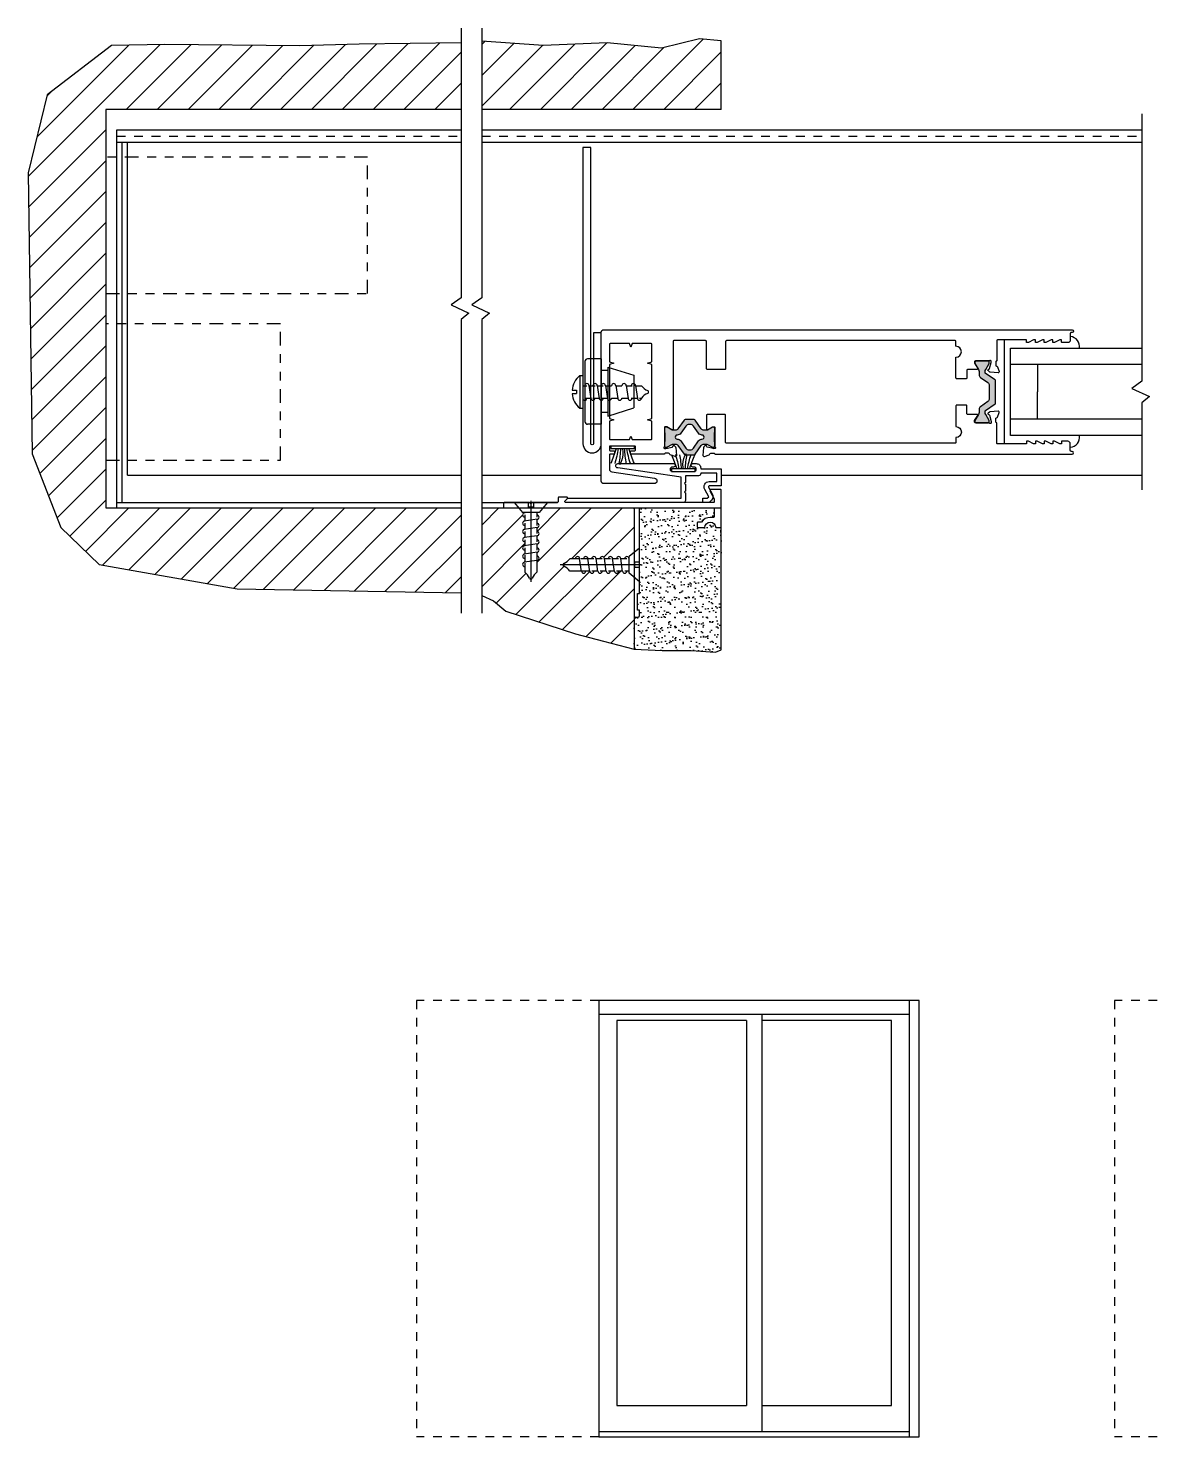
# Model space of a CAD drawing. Extents: x -9.6 to 40.2, y -9.9 to 28.
# Drawn here: x -7.98 to 4.9, y -9.89 to 6.25 of the extents above; entities that cross this region are included whole.
import ezdxf

# ---------------------------------------------------------------- set-up
doc = ezdxf.new("R2010")
doc.units = 0
doc.header["$LTSCALE"] = 0.25
doc.header["$MEASUREMENT"] = 0
doc.linetypes.add('HIDDEN', pattern=[0.375, 0.25, -0.125])
doc.linetypes.add('PHANTOM2', pattern=[1.25, 0.625, -0.125, 0.125, -0.125, 0.125, -0.125])
doc.layers.get('0').update_dxf_attribs({"linetype": 'CONTINUOUS'})
for name, color, linetype in [('ALUM-RED', 1, 'CONTINUOUS'), ('FRAME', 1, 'CONTINUOUS'), ('GLASS-VINYL', 7, 'CONTINUOUS'), ('I-STRUT', 7, 'CONTINUOUS'), ('MISC', 7, 'CONTINUOUS'), ('POCKET-CLOSER', 1, 'CONTINUOUS'), ('SEAL', 7, 'CONTINUOUS'), ('SILL-PAN', 7, 'CONTINUOUS'), ('VENT', 5, 'CONTINUOUS')]:
    doc.layers.add(name, color=color, linetype=linetype)
doc.styles.get("Standard").update_dxf_attribs({"font": 'simplex.shx'})

# ---------------------------------------------------------------- blocks, each defined once
blk = doc.blocks.new('A$C72B7364F')
at = {"linetype": 'Continuous'}
for p, q in [((0.0224, 0.0935), (0.0313, 0.0935)), ((0.0224, 0.0935), (0.0224, 0)), ((0.0313, 0.0935), (0.0313, 0)), ((0, 0.0517), (0.0125, 0.0517)), ((0, 0.0418), (0.0125, 0.0418)), ((0.0125, 0.0517), (0.0125, 0.0418)), ((0.0313, 0.0644), (0.0425, 0.0644)), ((0.0485, 0.0654), (0.0539, 0.028)), ((0.0487, 0.0644), (0.0661, 0.0644)), ((0.0721, 0.0654), (0.0775, 0.028)), ((0.0723, 0.0644), (0.0896, 0.0644)), ((0.0956, 0.0654), (0.1011, 0.028)), ((0.0958, 0.0644), (0.1132, 0.0644)), ((0.1253, 0.0654), (0.1307, 0.028)), ((0.1255, 0.0644), (0.1429, 0.0644)), ((0.155, 0.0654), (0.1604, 0.028)), ((0.1552, 0.0644), (0.1725, 0.0644)), ((0.1817, 0.0654), (0.1871, 0.028)), ((0.1819, 0.0644), (0.1992, 0.0644)), ((0.2188, 0.0451), (0.2188, 0.0484)), ((0.0364, 0.0291), (0.0539, 0.0291)), ((0.06, 0.0291), (0.0774, 0.0291)), ((0.0835, 0.0291), (0.101, 0.0291)), ((0.1132, 0.0291), (0.1306, 0.0291)), ((0.1429, 0.0291), (0.1603, 0.0291)), ((0.1696, 0.0291), (0.187, 0.0291)), ((0.1931, 0.0291), (0.1992, 0.0291)), ((0.0224, 0), (0.0313, 0))]:
    blk.add_line(p, q, dxfattribs=at)
for centre, radius, start, end in [((0.0599, 0.0467), 0.0599, 128.718, 175.226), ((0.0599, 0.0467), 0.0599, 184.774, 231.282), ((0.0425, 0.0644), 0.00611, 0, 180), ((0.0661, 0.0644), 0.00611, 0, 180), ((0.0896, 0.0644), 0.00611, 0, 180), ((0.1193, 0.0644), 0.00611, 0, 180), ((0.149, 0.0644), 0.00611, 0, 180), ((0.1757, 0.0644), 0.00611, 0, 180), ((0.2302, 0.0864), 0.038, 215.4362, 249.2949), ((0.2302, 0.0071), 0.038, 110.7051, 144.5638), ((0.2163, 0.0484), 0.00249, 0, 78.2349), ((0.2163, 0.0451), 0.00249, 281.7651, 0), ((0.0364, 0.0291), 0.00611, 212.4827, 0), ((0.06, 0.0291), 0.00611, 180, 0), ((0.06, 0.0291), 0.00611, 180, 0), ((0.0835, 0.0291), 0.00611, 180, 0), ((0.1071, 0.0291), 0.00611, 180, 0), ((0.1071, 0.0291), 0.00611, 180, 0), ((0.1367, 0.0291), 0.00611, 180, 0), ((0.1367, 0.0291), 0.00611, 180, 0), ((0.1664, 0.0291), 0.00611, 180, 0), ((0.1664, 0.0291), 0.00611, 180, 0), ((0.1931, 0.0291), 0.00611, 180, 0)]:
    blk.add_arc(centre, radius, start, end, dxfattribs=at)
blk = doc.blocks.new('A$C02B45EA9')
for p, q in [((0, 0.909), (0.097, 0.793)), ((0.161, 0.909), (0, 0.909)), ((0.161, 0.909), (0.161, 0.857)), ((0.224, 0.857), (0.161, 0.857)), ((0.192, 0.929), (0.192, 0)), ((0.224, 0.909), (0.224, 0.857)), ((0.385, 0.909), (0.224, 0.909)), ((0.385, 0.909), (0.288, 0.793)), ((0.288, 0.793), (0.097, 0.793))]:
    blk.add_line(p, q)
at = {"linetype": 'Continuous'}
for p, q in [((0.142, 0.793), (0.118, 0.79)), ((0.267, 0.717), (0.118, 0.695)), ((0.122, 0.793), (0.122, 0.79)), ((0.122, 0.766), (0.122, 0.696)), ((0.122, 0.671), (0.122, 0.601)), ((0.263, 0.793), (0.263, 0.741)), ((0.263, 0.716), (0.263, 0.647)), ((0.267, 0.623), (0.118, 0.601)), ((0.267, 0.528), (0.118, 0.507)), ((0.122, 0.577), (0.122, 0.507)), ((0.263, 0.622), (0.263, 0.553)), ((0.263, 0.528), (0.263, 0.458)), ((0.267, 0.434), (0.118, 0.412)), ((0.267, 0.34), (0.118, 0.318)), ((0.122, 0.483), (0.122, 0.413)), ((0.122, 0.388), (0.122, 0.319)), ((0.263, 0.433), (0.263, 0.364)), ((0.263, 0.339), (0.263, 0.237)), ((0.267, 0.246), (0.118, 0.224)), ((0.122, 0.307), (0.122, 0.237)), ((0.122, 0.213), (0.122, 0.112)), ((0.263, 0.245), (0.263, 0.112)), ((0.186, 0.034), (0.199, 0.034))]:
    blk.add_line(p, q, dxfattribs=at)
for centre, radius, start, end in [((0.122, 0.766), 0.0244, 90, 270), ((0.122, 0.766), 0.0244, 90, 270), ((0.122, 0.671), 0.0244, 90, 270), ((0.122, 0.671), 0.0244, 90, 270), ((0.263, 0.741), 0.0244, 270, 90), ((0.263, 0.647), 0.0244, 270, 90), ((0.122, 0.577), 0.0244, 90, 270), ((0.122, 0.483), 0.0244, 90, 270), ((0.122, 0.483), 0.0244, 90, 270), ((0.263, 0.553), 0.0244, 270, 90), ((0.122, 0.388), 0.0244, 90, 270), ((0.263, 0.458), 0.0244, 270, 90), ((0.263, 0.364), 0.0244, 270, 90), ((0.122, 0.294), 0.0244, 90, 270), ((0.122, 0.2), 0.0244, 90, 270), ((0.263, 0.27), 0.0244, 270, 90), ((0.034, -0.012), 0.152, 20.7051, 54.5638), ((0.186, 0.044), 0.00998, 191.7651, 270), ((0.199, 0.044), 0.00998, 270, 348.2349), ((0.351, -0.012), 0.152, 125.4362, 159.2949)]:
    blk.add_arc(centre, radius, start, end, dxfattribs=at)
blk = doc.blocks.new('A$C65D31368')
at = {"layer": 'MISC', "extrusion": (0, 0, -1), "xscale": 0.25, "yscale": 0.25, "zscale": -0.25}
blk.add_blockref('A$C02B45EA9', (-0.0962, 0), dxfattribs=at)
blk = doc.blocks.new('*U131')
for centre, radius, start, end in [((-0.32, 1.257), 1.233, 286.5073, 294.5697), ((-0.202, 1.325), 1.297, 280.3139, 287.7135), ((-0.035, 1.261), 1.239, 272.9878, 280.556), ((-0.035, -1.261), 1.239, 79.444, 87.0122), ((-0.202, -1.325), 1.297, 72.2865, 79.6861), ((-0.32, -1.257), 1.233, 65.4303, 73.4927)]:
    blk.add_arc(centre, radius, start, end)
at = {"layer": 'SEAL'}
blk.add_lwpolyline([(0, -0.135), (0, 0.135), (0.03, 0.135), (0.03, -0.135)], close=True, dxfattribs=at)
at = {"layer": 'SEAL', "const_width": 0.015}
blk.add_lwpolyline([(0.03, 0, 0.208458), (0.206, 0.034)], format="xyb", dxfattribs=at)
at = {"flags": 9}
for tag, p in [('MANUFACTURER_PART_#', (0, -0.199)), ('FLEETWOOD_PART_#', (-0.001, -0.249))]:
    blk.add_attdef(tag, p, '', height=0.0312, dxfattribs=at)
blk = doc.blocks.new('25064-18mmX6mm-I-STRUT')
at = {"layer": 'I-STRUT'}
h = blk.add_hatch(color=256, dxfattribs=at)
h.dxf.hatch_style = 1
h.paths.add_polyline_path([(-0.22, 0.353, 0.414214), (-0.236, 0.338, 0.469068), (-0.235, 0.326), (-0.189, 0.246), (-0.189, 0.199, 0.244698), (-0.172, 0.167), (-0.088, 0.108, -0.244698), (-0.071, 0.076), (-0.071, -0.077, -0.244698), (-0.088, -0.11), (-0.172, -0.169, 0.384668), (-0.192, -0.218, -0.227519), (-0.195, -0.258), (-0.235, -0.327, 0.131652), (-0.236, -0.331, 0.640011), (-0.22, -0.355), (-0.087, -0.355, 0.414214), (-0.071, -0.339, 0.469068), (-0.072, -0.327), (-0.118, -0.247), (-0.118, -0.217), (-0.005, -0.138, 0.244698), (0, -0.129), (0, -0.127), (0, 0.127, 0.244698), (-0.005, 0.137), (-0.118, 0.216), (-0.118, 0.246), (-0.072, 0.326, 0.131652), (-0.071, 0.33, 0.640011), (-0.087, 0.353)])
blk.add_lwpolyline([(0, -0.13), (0, -0.127), (0, 0.127, 0.244698), (-0.005, 0.137), (-0.113, 0.212, -0.244698), (-0.118, 0.222), (-0.118, 0.233, -0.131652), (-0.112, 0.257), (-0.072, 0.326, 0.131652), (-0.071, 0.33), (-0.071, 0.338, 0.414214), (-0.087, 0.353), (-0.22, 0.353, 0.414214), (-0.236, 0.338), (-0.236, 0.33, 0.131652), (-0.235, 0.326), (-0.195, 0.257, -0.131652), (-0.189, 0.233), (-0.189, 0.199, 0.244698), (-0.172, 0.167), (-0.088, 0.108, -0.244698), (-0.071, 0.076), (-0.071, -0.077, -0.244698), (-0.088, -0.11), (-0.172, -0.169, 0.244698), (-0.189, -0.201), (-0.189, -0.235, -0.131652), (-0.195, -0.258), (-0.235, -0.327, 0.131652), (-0.236, -0.331), (-0.236, -0.339, 0.414214), (-0.22, -0.355), (-0.087, -0.355, 0.414214), (-0.071, -0.339), (-0.071, -0.331, 0.131652), (-0.072, -0.327), (-0.112, -0.258, -0.131652), (-0.118, -0.235), (-0.118, -0.224, -0.244698), (-0.113, -0.214), (-0.005, -0.138, 0.244698), (0, -0.129)], format="xyb", dxfattribs=at)
blk = doc.blocks.new('25065-14.6mmX10.2mm-I-STRUT')
at = {"layer": 'I-STRUT'}
h = blk.add_hatch(color=256, dxfattribs=at)
h.dxf.hatch_style = 1
h.paths.add_polyline_path([(-0.221, 0.196, 0.242889), (-0.231, 0.201), (-0.283, 0.201), (-0.336, 0.201, 0.242889), (-0.346, 0.196), (-0.417, 0.095, -0.242889), (-0.449, 0.079), (-0.48, 0.079), (-0.538, 0.112, 0.131652), (-0.544, 0.114, 1.253406), (-0.571, 0.102), (-0.571, 0.059), (-0.571, 0.058, 0.217301), (-0.567, 0.051), (-0.567, -0.051), (-0.571, -0.102, 0.414214), (-0.559, -0.114, 0.629762), (-0.538, -0.112), (-0.48, -0.079), (-0.449, -0.079, -0.242889), (-0.417, -0.095), (-0.346, -0.196, 0.242889), (-0.336, -0.201), (-0.283, -0.201), (-0.231, -0.201, 0.242889), (-0.221, -0.196), (-0.15, -0.095, -0.242889), (-0.118, -0.079), (-0.087, -0.079), (-0.029, -0.112, 0.131652), (-0.023, -0.114, 1.253406), (0.004, -0.102), (0.004, -0.059), (0.004, -0.058, 0.217301), (0, -0.051), (0, 0.051), (0.004, 0.102, 0.414214), (-0.008, 0.114, 0.629762), (-0.029, 0.112), (-0.087, 0.079), (-0.118, 0.079, -0.242889), (-0.15, 0.095)])
h.paths.add_polyline_path([(-0.239, 0.126), (-0.181, 0.044, 0.244669), (-0.142, 0.024, -1.006741), (-0.142, -0.023, 0.244669), (-0.181, -0.043), (-0.239, -0.126, -0.242889), (-0.278, -0.145), (-0.283, -0.145), (-0.289, -0.145, -0.242889), (-0.328, -0.126), (-0.386, -0.043, 0.244669), (-0.425, -0.023, -1.006741), (-0.425, 0.024, 0.244669), (-0.386, 0.044), (-0.328, 0.126, -0.242889), (-0.289, 0.146), (-0.283, 0.146), (-0.278, 0.146, -0.242889)], flags=16)
for points in [[(-0.571, -0.059), (-0.571, -0.102, 0.414214), (-0.559, -0.114), (-0.544, -0.114, 0.131652), (-0.538, -0.112), (-0.489, -0.084, -0.131652), (-0.47, -0.079), (-0.449, -0.079, -0.242889), (-0.417, -0.095), (-0.346, -0.196, 0.242889), (-0.336, -0.201), (-0.283, -0.201), (-0.231, -0.201, 0.242889), (-0.221, -0.196), (-0.15, -0.095, -0.242889), (-0.118, -0.079), (-0.097, -0.079, -0.131652), (-0.078, -0.084), (-0.029, -0.112, 0.131652), (-0.023, -0.114), (-0.008, -0.114, 0.414214), (0.004, -0.102), (0.004, -0.059, 0.236068), (0, -0.051), (0, 0.051, 0.236068), (0.004, 0.059), (0.004, 0.102, 0.414214), (-0.008, 0.114), (-0.023, 0.114, 0.131652), (-0.029, 0.112), (-0.078, 0.084, -0.131652), (-0.097, 0.079), (-0.118, 0.079, -0.242889), (-0.15, 0.095), (-0.221, 0.196, 0.242889), (-0.231, 0.201), (-0.283, 0.201), (-0.336, 0.201, 0.242889), (-0.346, 0.196), (-0.417, 0.095, -0.242889), (-0.449, 0.079), (-0.47, 0.079, -0.131652), (-0.489, 0.084), (-0.538, 0.112, 0.131652), (-0.544, 0.114), (-0.559, 0.114, 0.414214), (-0.571, 0.102), (-0.571, 0.059, 0.236068), (-0.567, 0.051), (-0.567, -0.051, 0.236068)], [(-0.425, -0.023, -0.244669), (-0.386, -0.043), (-0.328, -0.126, 0.242889), (-0.289, -0.145), (-0.283, -0.145), (-0.278, -0.145, 0.242889), (-0.239, -0.126), (-0.181, -0.043, -0.244669), (-0.142, -0.023, 1.006741), (-0.142, 0.024, -0.244669), (-0.181, 0.044), (-0.239, 0.126, 0.242889), (-0.278, 0.146), (-0.283, 0.146), (-0.289, 0.146, 0.242889), (-0.328, 0.126), (-0.386, 0.044, -0.244669), (-0.425, 0.024, 1.006741)]]:
    blk.add_lwpolyline(points, format="xyb", close=True, dxfattribs=at)
blk = doc.blocks.new('3777-4in_Thermal_Sightline_Interlocker')
for points in [[(0.857, 0.671), (0.857, 0.595, -0.414214), (0.827, 0.565), (0.767, 0.565, -0.414214), (0.757, 0.575), (0.757, 0.595), (0.737, 0.595), (0.677, 0.565), (0.657, 0.565), (0.657, 0.595), (0.637, 0.595), (0.577, 0.565), (0.557, 0.565), (0.557, 0.595), (0.537, 0.595), (0.477, 0.565), (0.457, 0.565), (0.457, 0.595), (0.437, 0.595), (0.377, 0.565), (0.357, 0.565), (0.357, 0.595), (0.024, 0.595, 0.414214), (0.014, 0.585), (0.014, 0.355, 0.414214), (0.003, 0.343), (0.003, 0.308, 0.359508), (0.012, 0.297, -0.263725), (0.021, 0.289), (0.041, 0.235), (0.041, 0.235, -0.548619), (0.029, 0.219), (-0.063, 0.227, -0.176327), (-0.07, 0.23), (-0.084, 0.244, -0.57735), (-0.081, 0.257), (-0.076, 0.259, 0.267949), (-0.068, 0.267), (-0.049, 0.339, 0.065543), (-0.048, 0.342), (-0.048, 0.351, 0.6885), (-0.069, 0.358, -0.213422), (-0.077, 0.355), (-0.23, 0.355, 0.414214), (-0.241, 0.343), (-0.241, 0.334, 0.137872), (-0.24, 0.328), (-0.204, 0.27, -0.585524), (-0.211, 0.258), (-0.318, 0.258, 0.414214), (-0.328, 0.248), (-0.328, 0.16, -0.414214), (-0.338, 0.15), (-0.443, 0.15, -0.414214), (-0.453, 0.16), (-0.453, 0.398, 1), (-0.453, 0.523), (-0.453, 0.578, 0.414214), (-0.463, 0.588), (-3.082, 0.588, 0.414214), (-3.092, 0.578), (-3.092, 0.268, -0.414214), (-3.102, 0.258), (-3.301, 0.258, -0.414214), (-3.311, 0.268), (-3.311, 0.578, 0.414214), (-3.321, 0.588), (-3.685, 0.588, 0.414214), (-3.695, 0.578), (-3.695, -0.429, -0.585524), (-3.707, -0.435), (-3.766, -0.399, 0.137872), (-3.772, -0.398), (-3.78, -0.398, 0.414214), (-3.792, -0.409), (-3.792, -0.621, -0.213422), (-3.796, -0.63, 0.6885), (-3.788, -0.65), (-3.779, -0.65, 0.065543), (-3.776, -0.65), (-3.704, -0.631, 0.267949), (-3.696, -0.622), (-3.695, -0.618, -0.57735), (-3.682, -0.615), (-3.668, -0.629, -0.176327), (-3.664, -0.636), (-3.656, -0.727, -0.548619), (-3.672, -0.739), (-3.672, -0.739), (-3.726, -0.72, -0.263725), (-3.734, -0.711, 0.359508), (-3.745, -0.701), (-3.78, -0.701, 0.414214), (-3.792, -0.713), (-4.174, -0.713, -0.414214), (-4.184, -0.703), (-4.184, -0.683, -0.414214), (-4.174, -0.673), (-4.134, -0.673, 0.414214), (-4.124, -0.663), (-4.124, -0.63, 0.414214), (-4.134, -0.62), (-4.414, -0.62, 0.414214), (-4.424, -0.63), (-4.424, -0.663, 0.414214), (-4.414, -0.673), (-4.374, -0.673, -0.414214), (-4.364, -0.683), (-4.364, -0.703, -0.414214), (-4.374, -0.713), (-4.414, -0.713, 0.414214), (-4.424, -0.723), (-4.424, -0.884, 0.3714), (-4.398, -0.914), (-3.906, -0.987, -0.928445), (-3.911, -1.051), (-4.488, -1.051, -0.414214), (-4.518, -1.021), (-4.518, 0.683, -0.414214), (-4.488, 0.713), (0.877, 0.713, -1), (0.877, 0.681), (0.867, 0.681, 0.414214)], [(-4.424, 0.344), (-4.373, 0.328), (-4.424, 0.313), (-4.424, -0.304), (-4.373, -0.32), (-4.424, -0.335), (-4.424, -0.535, 0.414214), (-4.414, -0.545), (-4.195, -0.545), (-4.18, -0.505), (-4.164, -0.545), (-3.946, -0.545, 0.414214), (-3.936, -0.535), (-3.936, -0.336), (-3.986, -0.32), (-3.936, -0.305), (-3.936, 0.313), (-3.986, 0.328), (-3.936, 0.344), (-3.936, 0.543, 0.414214), (-3.946, 0.553), (-4.164, 0.553), (-4.18, 0.513), (-4.195, 0.553), (-4.414, 0.553, 0.414214), (-4.424, 0.543)], [(0.867, -0.681, -0.414214), (0.857, -0.671), (0.857, -0.595, 0.414214), (0.827, -0.565), (0.757, -0.565), (0.757, -0.595), (0.737, -0.595), (0.677, -0.565), (0.657, -0.565), (0.657, -0.595), (0.637, -0.595), (0.577, -0.565), (0.557, -0.565), (0.557, -0.595), (0.537, -0.595), (0.477, -0.565), (0.457, -0.565), (0.457, -0.595), (0.437, -0.595), (0.377, -0.565), (0.357, -0.565), (0.357, -0.595), (0.024, -0.595, -0.414214), (0.014, -0.585), (0.014, -0.355, -0.414214), (0.003, -0.343), (0.003, -0.308, -0.359508), (0.012, -0.297, 0.263725), (0.021, -0.289), (0.041, -0.235), (0.041, -0.235, 0.548619), (0.029, -0.219), (-0.063, -0.227, 0.176327), (-0.07, -0.23), (-0.084, -0.244, 0.57735), (-0.081, -0.257), (-0.076, -0.259, -0.267949), (-0.068, -0.267), (-0.049, -0.339, -0.065543), (-0.048, -0.342), (-0.048, -0.351, -0.6885), (-0.069, -0.358, 0.213422), (-0.077, -0.355), (-0.23, -0.355, -0.414214), (-0.241, -0.343), (-0.241, -0.334, -0.137872), (-0.24, -0.328), (-0.204, -0.27, 0.585524), (-0.211, -0.258), (-0.318, -0.258, -0.414214), (-0.328, -0.248), (-0.328, -0.16, 0.414214), (-0.338, -0.15), (-0.443, -0.15, 0.414214), (-0.453, -0.16), (-0.453, -0.397, -1), (-0.453, -0.522), (-0.453, -0.578, -0.414214), (-0.463, -0.588), (-3.082, -0.588, -0.414214), (-3.092, -0.578), (-3.092, -0.268, 0.414214), (-3.102, -0.258), (-3.301, -0.258, 0.414214), (-3.311, -0.268), (-3.311, -0.427, 0.585524), (-3.299, -0.433), (-3.243, -0.399, -0.137872), (-3.237, -0.398), (-3.228, -0.398, -0.414214), (-3.216, -0.409), (-3.216, -0.621, 0.213422), (-3.213, -0.63, -0.6885), (-3.22, -0.65), (-3.229, -0.65, -0.065543), (-3.232, -0.65), (-3.304, -0.631, -0.267949), (-3.312, -0.622), (-3.313, -0.618, 0.57735), (-3.326, -0.615), (-3.341, -0.629, 0.176327), (-3.344, -0.636), (-3.352, -0.727, 0.548619), (-3.336, -0.739), (-3.336, -0.739), (-3.282, -0.72, 0.263725), (-3.274, -0.711, -0.359508), (-3.263, -0.701), (-3.228, -0.701, -0.414214), (-3.216, -0.713), (0.877, -0.713, 1), (0.877, -0.681)]]:
    blk.add_lwpolyline(points, format="xyb", close=True)
at = {"layer": 'I-STRUT'}
for name, p in [('25064-18mmX6mm-I-STRUT', (0, 0)), ('25065-14.6mmX10.2mm-I-STRUT', (-3.221, -0.518))]:
    blk.add_blockref(name, p, dxfattribs=at)
blk = doc.blocks.new('A$C1D443341')
for p, q in [((0, 0.719), (0, 0.031)), ((0.188, 0.75), (0.031, 0.75)), ((0.188, 0.75), (0.188, 0)), ((0.264, 0.656), (0.562, 0.563)), ((0.264, 0.656), (0.264, 0.094)), ((0.264, 0.615), (0.188, 0.615)), ((0.562, 0.563), (0.562, 0.187)), ((0.264, 0.094), (0.562, 0.187)), ((0.188, 0), (0.031, 0)), ((0.264, 0.135), (0.188, 0.135))]:
    blk.add_line(p, q)
for centre, start, end in [((0.031, 0.719), 90, 180), ((0.031, 0.031), 180, 270)]:
    blk.add_arc(centre, 0.031, start, end)
blk = doc.blocks.new('*U113')
for centre, radius, start, end in [((-0.336, 1.375), 1.351, 285.7333, 293.4368), ((-0.214, 1.458), 1.43, 279.8103, 286.8579), ((-0.038, 1.394), 1.372, 272.8377, 280.0301), ((-0.038, -1.394), 1.372, 79.9699, 87.1623), ((-0.214, -1.458), 1.43, 73.1421, 80.1897), ((-0.336, -1.375), 1.351, 66.5632, 74.2667)]:
    blk.add_arc(centre, radius, start, end)
at = {"layer": 'SEAL'}
blk.add_lwpolyline([(0, -0.135), (0, 0.135), (0.03, 0.135), (0.03, -0.135)], close=True, dxfattribs=at)
at = {"layer": 'SEAL', "const_width": 0.015}
blk.add_lwpolyline([(0.03, 0, 0.199044), (0.214, 0.034)], format="xyb", dxfattribs=at)
at = {"flags": 9}
for tag, p in [('MANUFACTURER_PART_#', (0, -0.199)), ('FLEETWOOD_PART_#', (-0.001, -0.249))]:
    blk.add_attdef(tag, p, '', height=0.0312, dxfattribs=at)

msp = doc.modelspace()

# ---------------------------------------------------------------- hatches: boundary and pattern name
at = {"layer": 'MISC'}
h = msp.add_hatch(dxfattribs=at)
h.set_pattern_fill('ANSI31', color=256, scale=2, style=0)
h.set_pattern_definition([(45, (-22.54989, -17.44947), (-0.1767767, 0.1767767), [])])
h.paths.add_polyline_path([(-4.862, 6.048), (-6.411, 6.064), (-7.021, 6.051), (-7.758, 5.485), (-7.976, 4.595), (-7.931, 1.375), (-7.6, 0.529), (-7.162, 0.104), (-5.58, -0.173), (-3.015, -0.218), (-3.015, 0.754), (-7.086, 0.754), (-7.086, 5.32), (-3.015, 5.32), (-3.015, 6.082), (-4.184, 6.067)])
h = msp.add_hatch(dxfattribs=at)
h.set_pattern_fill('ANSI31', color=256, scale=2, style=0)
h.set_pattern_definition([(45, (-23.03186, -16.31175), (-0.1767767, 0.1767767), [])])
h.paths.add_polyline_path([(-2.075, 6.052), (-2.778, 6.101), (-2.778, 5.32), (-0.034, 5.32), (-0.034, 6.105), (-0.282, 6.13), (-0.718, 6.021), (-1.342, 6.083)])
h = msp.add_hatch(dxfattribs=at)
h.set_pattern_fill('ANSI31', color=256, scale=2, style=0)
h.set_pattern_definition([(45, (-22.37806, -16.9208), (-0.1767767, 0.1767767), [])])
edge = h.paths.add_edge_path()
edge.add_line((-2.643, -0.311), (-2.503, -0.428))
edge.add_line((-2.503, -0.428), (-1.704, -0.688))
edge.add_line((-1.704, -0.688), (-1.382, -0.772))
edge.add_line((-1.382, -0.772), (-1.034, -0.865))
edge.add_line((-1.034, -0.865), (-1.034, -0.039))
edge.add_line((-1.034, -0.039), (-1.088, 0.006))
edge.add_line((-1.088, 0.006), (-1.088, 0.03))
edge.add_line((-1.088, 0.03), (-1.116, 0.03))
edge.add_arc((-1.14, 0.03), 0.0244, 186.5081, 360, ccw=False)
edge.add_line((-1.164, 0.028), (-1.165, 0.03))
edge.add_line((-1.165, 0.03), (-1.21, 0.03))
edge.add_arc((-1.234, 0.03), 0.0244, 186.5081, 360, ccw=False)
edge.add_line((-1.259, 0.028), (-1.259, 0.03))
edge.add_line((-1.259, 0.03), (-1.304, 0.03))
edge.add_arc((-1.329, 0.03), 0.0244, 186.5081, 360, ccw=False)
edge.add_line((-1.353, 0.028), (-1.353, 0.03))
edge.add_line((-1.353, 0.03), (-1.398, 0.03))
edge.add_arc((-1.423, 0.03), 0.0244, 186.5081, 360, ccw=False)
edge.add_line((-1.447, 0.028), (-1.447, 0.03))
edge.add_line((-1.447, 0.03), (-1.493, 0.03))
edge.add_arc((-1.517, 0.03), 0.0244, 186.5081, 360, ccw=False)
edge.add_line((-1.541, 0.028), (-1.542, 0.03))
edge.add_line((-1.542, 0.03), (-1.587, 0.03))
edge.add_arc((-1.611, 0.03), 0.0244, 186.5081, 360, ccw=False)
edge.add_line((-1.636, 0.028), (-1.636, 0.03))
edge.add_line((-1.636, 0.03), (-1.644, 0.03))
edge.add_line((-1.644, 0.03), (-1.769, 0.03))
edge.add_arc((-1.893, -0.058), 0.152, 35.4362, 69.2949)
edge.add_arc((-1.837, 0.094), 0.00998, 180, 258.2349, ccw=False)
edge.add_line((-1.847, 0.094), (-1.847, 0.108))
edge.add_arc((-1.837, 0.108), 0.00998, 101.7651, 180, ccw=False)
edge.add_arc((-1.893, 0.26), 0.152, 290.7051, 324.5638)
edge.add_line((-1.769, 0.172), (-1.706, 0.172))
edge.add_arc((-1.681, 0.172), 0.0244, 6.5081, 180, ccw=False)
edge.add_line((-1.657, 0.174), (-1.646, 0.101))
edge.add_line((-1.646, 0.101), (-1.552, 0.101))
edge.add_line((-1.552, 0.101), (-1.562, 0.172))
edge.add_line((-1.562, 0.172), (-1.562, 0.172))
edge.add_arc((-1.587, 0.172), 0.0244, 360, 366.5081)
edge.add_line((-1.563, 0.174), (-1.563, 0.176))
edge.add_arc((-1.587, 0.172), 0.0244, 6.5081, 9.9849, ccw=False)
edge.add_line((-1.563, 0.174), (-1.562, 0.172))
edge.add_line((-1.562, 0.172), (-1.517, 0.172))
edge.add_arc((-1.493, 0.172), 0.0244, 6.5081, 180, ccw=False)
edge.add_line((-1.468, 0.174), (-1.468, 0.172))
edge.add_line((-1.468, 0.172), (-1.423, 0.172))
edge.add_arc((-1.398, 0.172), 0.0244, 6.5081, 180, ccw=False)
edge.add_line((-1.374, 0.174), (-1.374, 0.172))
edge.add_line((-1.374, 0.172), (-1.329, 0.172))
edge.add_arc((-1.304, 0.172), 0.0244, 6.5081, 180, ccw=False)
edge.add_line((-1.28, 0.174), (-1.279, 0.172))
edge.add_line((-1.279, 0.172), (-1.234, 0.172))
edge.add_arc((-1.21, 0.172), 0.0244, 6.5081, 180, ccw=False)
edge.add_line((-1.186, 0.174), (-1.185, 0.172))
edge.add_line((-1.185, 0.172), (-1.14, 0.172))
edge.add_arc((-1.116, 0.172), 0.0244, 6.2077, 180, ccw=False)
edge.add_line((-1.091, 0.174), (-1.091, 0.172))
edge.add_line((-1.091, 0.172), (-1.088, 0.172))
edge.add_line((-1.088, 0.172), (-1.088, 0.196))
edge.add_line((-1.088, 0.196), (-1.034, 0.241))
edge.add_line((-1.034, 0.241), (-1.034, 0.744))
edge.add_arc((-1.044, 0.744), 0.01, 360, 450)
edge.add_line((-1.044, 0.754), (-2.076, 0.754))
edge.add_line((-2.076, 0.754), (-2.122, 0.7))
edge.add_line((-2.122, 0.7), (-2.146, 0.7))
edge.add_line((-2.146, 0.7), (-2.146, 0.673))
edge.add_arc((-2.146, 0.648), 0.0244, -83.4919, 90, ccw=False)
edge.add_line((-2.143, 0.624), (-2.146, 0.624))
edge.add_line((-2.146, 0.624), (-2.146, 0.578))
edge.add_arc((-2.146, 0.554), 0.0244, -83.4919, 90, ccw=False)
edge.add_line((-2.143, 0.53), (-2.146, 0.529))
edge.add_line((-2.146, 0.529), (-2.146, 0.484))
edge.add_arc((-2.146, 0.46), 0.0244, -83.4919, 90, ccw=False)
edge.add_line((-2.143, 0.435), (-2.146, 0.435))
edge.add_line((-2.146, 0.435), (-2.146, 0.39))
edge.add_arc((-2.146, 0.365), 0.0244, -83.4919, 90, ccw=False)
edge.add_line((-2.143, 0.341), (-2.146, 0.341))
edge.add_line((-2.146, 0.341), (-2.146, 0.296))
edge.add_arc((-2.146, 0.271), 0.0244, -83.4919, 90, ccw=False)
edge.add_line((-2.143, 0.247), (-2.146, 0.246))
edge.add_line((-2.146, 0.246), (-2.146, 0.201))
edge.add_arc((-2.146, 0.177), 0.0244, -83.4919, 90, ccw=False)
edge.add_line((-2.143, 0.153), (-2.146, 0.152))
edge.add_line((-2.146, 0.152), (-2.146, 0.144))
edge.add_line((-2.146, 0.144), (-2.146, 0.019))
edge.add_arc((-2.058, -0.105), 0.152, 125.4362, 159.2949)
edge.add_arc((-2.21, -0.049), 0.00998, 270, 348.2349, ccw=False)
edge.add_line((-2.21, -0.059), (-2.223, -0.059))
edge.add_arc((-2.223, -0.049), 0.00998, 191.7651, 270, ccw=False)
edge.add_arc((-2.375, -0.105), 0.152, 20.7051, 54.5638)
edge.add_line((-2.287, 0.019), (-2.287, 0.083))
edge.add_arc((-2.287, 0.107), 0.0244, 96.5081, 270, ccw=False)
edge.add_line((-2.29, 0.131), (-2.217, 0.142))
edge.add_line((-2.217, 0.142), (-2.217, 0.236))
edge.add_line((-2.217, 0.236), (-2.287, 0.226))
edge.add_line((-2.287, 0.226), (-2.287, 0.226))
edge.add_arc((-2.287, 0.201), 0.0244, 90, 96.5081)
edge.add_line((-2.29, 0.226), (-2.291, 0.225))
edge.add_arc((-2.287, 0.201), 0.0244, 96.5081, 99.9849, ccw=False)
edge.add_line((-2.29, 0.226), (-2.287, 0.226))
edge.add_line((-2.287, 0.226), (-2.287, 0.271))
edge.add_arc((-2.287, 0.296), 0.0244, 96.5081, 270, ccw=False)
edge.add_line((-2.29, 0.32), (-2.287, 0.32))
edge.add_line((-2.287, 0.32), (-2.287, 0.365))
edge.add_arc((-2.287, 0.39), 0.0244, 96.5081, 270, ccw=False)
edge.add_line((-2.29, 0.414), (-2.287, 0.414))
edge.add_line((-2.287, 0.414), (-2.287, 0.46))
edge.add_arc((-2.287, 0.484), 0.0244, 96.5081, 270, ccw=False)
edge.add_line((-2.29, 0.508), (-2.287, 0.509))
edge.add_line((-2.287, 0.509), (-2.287, 0.554))
edge.add_arc((-2.287, 0.578), 0.0244, 96.5081, 270, ccw=False)
edge.add_line((-2.29, 0.603), (-2.287, 0.603))
edge.add_line((-2.287, 0.603), (-2.287, 0.648))
edge.add_arc((-2.287, 0.673), 0.0244, 96.2077, 270, ccw=False)
edge.add_line((-2.29, 0.697), (-2.287, 0.697))
edge.add_line((-2.287, 0.697), (-2.287, 0.7))
edge.add_line((-2.287, 0.7), (-2.312, 0.7))
edge.add_line((-2.312, 0.7), (-2.357, 0.754))
edge.add_line((-2.357, 0.754), (-2.519, 0.754))
edge.add_line((-2.519, 0.754), (-2.778, 0.754))
edge.add_line((-2.778, 0.754), (-2.778, -0.25))
edge.add_line((-2.778, -0.25), (-2.643, -0.311))
h = msp.add_hatch(dxfattribs=at)
h.set_pattern_fill('AR-SAND', color=256, scale=0.06, style=0)
h.set_pattern_definition([(37.5, (-21.93742, -14.29309), (-0.0037796, 0.11560943), [0, -0.0912, 0, -0.102, 0, -0.0975]), (7.5, (-21.93742, -14.29309), (0.1061866, 0.1693288), [0, -0.0492, 0, -0.0822, 0, -0.0315]), (327.5, (-22.01122, -14.29309), (0.1868485, 0.00033954), [0, -0.03, 0, -0.108, 0, -0.141]), (317.5, (-22.01122, -14.29309), (0.1803676, 0.0526605), [0, -0.015, 0, -0.0708, 0, -0.081])])
h.paths.add_polyline_path([(-0.034, 0.529), (-0.098, 0.529, 1), (-0.222, 0.529), (-0.311, 0.529), (-0.311, 0.591), (-0.26, 0.591, -0.258619), (-0.16, 0.646), (-0.124, 0.646, 0.414214), (-0.114, 0.656), (-0.114, 0.744, 0.414214), (-0.124, 0.754), (-0.962, 0.754, 0.414214), (-0.972, 0.744), (-0.972, 0.293), (-0.972, 0.293), (-0.972, 0.101), (-0.972, 0.101), (-0.972, 0.07), (-0.972, 0.07), (-0.972, -0.091), (-0.972, -0.091), (-0.972, -0.228), (-0.994, -0.228), (-0.994, -0.416), (-0.972, -0.416), (-0.972, -0.496), (-1.034, -0.496), (-1.034, -0.865), (-1.034, -0.865), (-0.71, -0.878), (-0.38, -0.881), (-0.101, -0.899), (-0.034, -0.873)])

# ---------------------------------------------------------------- linework, layer by layer
at = {"color": 7}
for p, q in [((4.783, 2.396), (3.278, 2.396)), ((3.591, 2.396), (3.591, 2.083)), ((3.591, 1.771), (3.591, 2.083)), ((4.783, 1.771), (3.278, 1.771))]:
    msp.add_line(p, q, dxfattribs=at)
msp.add_line((-1.034, 0.754), (-1.034, -0.865))
at = {"color": 1, "linetype": 'HIDDEN'}
for p, q in [((-1.437, -4.888), (-3.525, -4.888)), ((-3.525, -4.888), (-3.525, -9.888)), ((6.561, -4.888), (4.473, -4.888)), ((4.473, -4.888), (4.473, -9.888)), ((-1.437, -9.888), (-3.525, -9.888)), ((6.561, -9.888), (4.473, -9.888))]:
    msp.add_line(p, q, dxfattribs=at)
at = {"color": 1}
for p, q in [((2.235, -4.888), (-1.437, -4.888)), ((-1.437, -4.888), (-1.437, -9.888)), ((2.123, -9.888), (2.123, -4.888)), ((2.235, -9.888), (2.235, -4.888)), ((2.123, -5.049), (-1.437, -5.049)), ((-1.437, -9.829), (2.123, -9.829)), ((-1.437, -9.888), (2.235, -9.888))]:
    msp.add_line(p, q, dxfattribs=at)
at = {"color": 5}
for p, q in [((0.255, -5.118), (-1.229, -5.118)), ((-1.229, -5.118), (-1.229, -9.528)), ((0.255, -5.118), (0.255, -9.528)), ((0.431, -5.049), (0.431, -9.829)), ((1.915, -5.118), (0.431, -5.118)), ((1.915, -9.528), (1.915, -5.118)), ((-1.229, -9.528), (0.255, -9.528)), ((0.431, -9.528), (1.915, -9.528))]:
    msp.add_line(p, q, dxfattribs=at)
at = {"color": 7}
msp.add_lwpolyline([(4.783, 1.583), (3.278, 1.583), (3.278, 2.083), (3.278, 2.583), (4.783, 2.583)], dxfattribs=at)
for centre, start, end in [((3.956, 2.602), 350.759, 85.3773), ((3.956, 1.564), 274.6227, 9.241)]:
    msp.add_arc(centre, 0.116, start, end)
at = {"layer": 'ALUM-RED'}
msp.add_lwpolyline([(-1.499, 1.49, -1), (-1.529, 1.49), (-1.529, 4.885), (-1.619, 4.885), (-1.619, 1.49, 1), (-1.409, 1.49), (-1.409, 2.76), (-1.499, 2.76)], format="xyb", close=True, dxfattribs=at)
at = {"layer": 'FRAME', "lineweight": 25}
for points in [[(-0.172, 1.056), (-0.084, 1.056), (-0.084, 1.152), (-0.27, 1.152), (-0.27, 1.147, -0.414214), (-0.295, 1.122), (-0.445, 1.122), (-0.445, 1.046, 1), (-0.445, 1.026), (-0.445, 0.946, 1), (-0.445, 0.926), (-0.445, 0.841, -0.414214), (-0.47, 0.816), (-1.818, 0.816, -0.668179), (-1.825, 0.833), (-1.792, 0.866), (-0.495, 0.866), (-0.495, 1.105), (-1.221, 1.212, -0.929257), (-1.218, 1.262), (-0.58, 1.262, -1), (-0.58, 1.222), (-0.595, 1.222, 1), (-0.595, 1.172), (-0.345, 1.172, 1), (-0.345, 1.222), (-0.36, 1.222, -1), (-0.36, 1.262), (-0.32, 1.262, -0.414214), (-0.27, 1.212), (-0.27, 1.202), (-0.034, 1.202), (-0.034, 1.006), (-0.172, 1.006, 0.57735), (-0.181, 0.991), (-0.137, 0.915, -0.339454), (-0.146, 0.843), (-0.173, 0.816), (-0.244, 0.816), (-0.244, 0.866), (-0.194, 0.866), (-0.176, 0.883), (-0.224, 0.966, -0.57735)], [(-0.114, 0.744), (-0.114, 0.656, -0.414214), (-0.124, 0.646), (-0.16, 0.646, 0.258619), (-0.26, 0.591), (-0.301, 0.591, 0.414214), (-0.311, 0.581), (-0.311, 0.539, 0.414214), (-0.301, 0.529), (-0.222, 0.529, -1), (-0.098, 0.529), (-0.044, 0.529, 0.414214), (-0.034, 0.539), (-0.034, 0.956, 0.414214), (-0.044, 0.966), (-0.15, 0.966, 0.57735), (-0.163, 0.944), (-0.114, 0.859), (-0.114, 0.826, -0.414214), (-0.124, 0.816), (-1.818, 0.816, -0.668179), (-1.825, 0.833), (-1.797, 0.861, 0.668179), (-1.804, 0.878), (-1.894, 0.878, 0.414214), (-1.904, 0.868), (-1.904, 0.826, -0.414214), (-1.914, 0.816), (-2.202, 0.816), (-2.217, 0.801), (-2.232, 0.816), (-2.519, 0.816, 0.414214), (-2.529, 0.806), (-2.529, 0.764, 0.414214), (-2.519, 0.754), (-1.044, 0.754, -0.414214), (-1.034, 0.744), (-1.034, -0.482, 0.414214), (-1.021, -0.496), (-0.986, -0.496, 0.414214), (-0.972, -0.482), (-0.972, -0.416), (-0.994, -0.416), (-0.994, -0.228), (-0.972, -0.228), (-0.972, 0.744, -0.414214), (-0.962, 0.754), (-0.124, 0.754, -0.414214)]]:
    msp.add_lwpolyline(points, format="xyb", close=True, dxfattribs=at)
at = {"layer": 'GLASS-VINYL'}
for p, q in [((4.783, 5.269), (4.783, 2.208)), ((4.783, 2.208), (4.669, 2.124)), ((4.669, 2.124), (4.873, 2.032)), ((4.873, 2.032), (4.783, 1.958)), ((4.783, 1.958), (4.783, 0.963))]:
    msp.add_line(p, q, dxfattribs=at)
at = {"layer": 'GLASS-VINYL', "color": 7}
msp.add_line((3.213, 1.488), (3.213, 2.678), dxfattribs=at)
at = {"layer": 'MISC'}
for p, q in [((-3.015, 6.251), (-3.015, 3.163)), ((-2.778, 6.251), (-2.778, 3.163)), ((-0.034, 5.32), (-0.034, 6.105)), ((-3.015, 5.32), (-7.086, 5.32)), ((-7.086, 5.32), (-7.086, 0.754)), ((-0.034, 5.32), (-2.778, 5.32)), ((-3.015, 3.163), (-3.129, 3.079)), ((-3.129, 3.079), (-2.925, 2.987)), ((-2.778, 3.163), (-2.892, 3.079)), ((-2.892, 3.079), (-2.688, 2.987)), ((-2.925, 2.987), (-3.015, 2.913)), ((-3.015, 2.913), (-3.015, -0.45)), ((-2.688, 2.987), (-2.778, 2.913)), ((-2.778, 2.913), (-2.778, -0.45)), ((-7.086, 0.754), (-3.015, 0.754)), ((-2.778, 0.754), (-0.034, 0.754)), ((-0.034, -0.873), (-0.034, 0.754))]:
    msp.add_line(p, q, dxfattribs=at)
for points in [[(-3.015, 6.082), (-4.184, 6.067), (-4.862, 6.048), (-4.862, 6.048), (-6.411, 6.064), (-7.021, 6.051), (-7.758, 5.485), (-7.976, 4.595), (-7.931, 1.375)], [(-0.034, 6.105), (-0.282, 6.13), (-0.718, 6.021), (-1.342, 6.083), (-2.075, 6.052), (-2.778, 6.101)], [(-7.931, 1.375), (-7.6, 0.529), (-7.162, 0.104), (-5.58, -0.173), (-5.58, -0.173), (-3.015, -0.218)], [(-2.778, -0.25), (-2.643, -0.311), (-2.503, -0.428), (-1.704, -0.688), (-1.382, -0.772), (-1.034, -0.865), (-0.71, -0.878), (-0.38, -0.881), (-0.101, -0.899), (-0.034, -0.873)]]:
    msp.add_lwpolyline(points, dxfattribs=at)
at = {"layer": 'POCKET-CLOSER', "linetype": 'PHANTOM2'}
for points in [[(-7.086, 3.21), (-4.086, 3.21), (-4.086, 4.772), (-7.086, 4.772)], [(-7.086, 1.302), (-5.086, 1.302), (-5.086, 2.864), (-7.086, 2.864)]]:
    msp.add_lwpolyline(points, close=True, dxfattribs=at)
at = {"layer": 'SILL-PAN'}
for p, q in [((-6.961, 5.084), (-3.015, 5.084)), ((-6.961, 0.754), (-6.961, 5.084)), ((-2.778, 5.084), (4.783, 5.084)), ((-6.961, 4.945), (-3.015, 4.945)), ((-6.898, 0.817), (-6.898, 4.945)), ((-6.836, 1.129), (-6.836, 4.945)), ((-2.778, 4.945), (4.783, 4.945)), ((-6.836, 1.129), (-3.015, 1.129)), ((-2.778, 1.129), (-1.409, 1.129)), ((-0.034, 1.129), (4.783, 1.129)), ((-6.961, 0.817), (-3.015, 0.817)), ((-2.778, 0.817), (-1.911, 0.817))]:
    msp.add_line(p, q, dxfattribs=at)
at = {"layer": 'SILL-PAN', "linetype": 'HIDDEN'}
for p, q in [((-6.961, 5.015), (-3.015, 5.015)), ((-2.778, 5.015), (4.783, 5.015))]:
    msp.add_line(p, q, dxfattribs=at)

# ---------------------------------------------------------------- block references
at = {"color": 7, "extrusion": (0, 0, -1), "xscale": 4, "yscale": 4, "zscale": -4}
msp.add_blockref('A$C65D31368', (2.024, -0.093), dxfattribs=at)
at = {"color": 7, "extrusion": (0, 0, -1), "xscale": 4, "yscale": 4, "zscale": -4, "rotation": 90}
msp.add_blockref('A$C65D31368', (1.881, -0.091), dxfattribs=at)
at = {"layer": 'MISC'}
msp.add_blockref('A$C1D443341', (-1.597, 1.712), dxfattribs=at)
at = {"layer": 'MISC', "xscale": 4, "yscale": 4, "zscale": 4}
msp.add_blockref('A$C72B7364F', (-1.744, 1.896), dxfattribs=at)
at = {"layer": 'SEAL', "xscale": -1}
for name, p, rotation in [('*U113', (-1.165, 1.463), 90), ('*U131', (-0.47, 1.172), 270)]:
    msp.add_blockref(name, p, dxfattribs=dict(at, rotation=rotation))
at = {"layer": 'VENT', "color": 0}
msp.add_blockref('3777-4in_Thermal_Sightline_Interlocker', (3.108, 2.083), dxfattribs=at)

doc.saveas('drawing.dxf')
